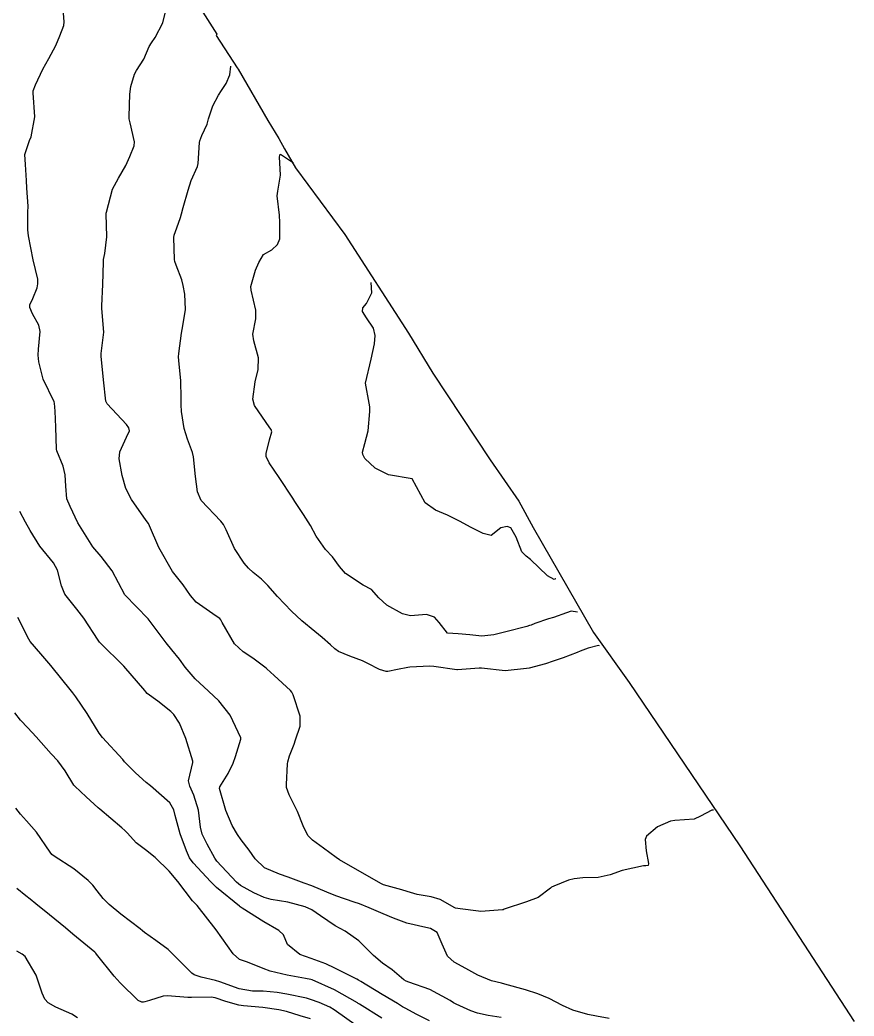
# Model space of a CAD drawing. Header units: metres. Extents: x 292545 to 299085, y 7450245 to 7463078.
# Drawn here: x 296655.2 to 296725.2, y 7454610.3 to 7454693.9 of the extents above; entities that cross this region are included whole.
import ezdxf

# ---------------------------------------------------------------- set-up
doc = ezdxf.new("R2010")
doc.units = ezdxf.units.M
for name, color, linetype in [('Area', 45, 'Continuous'), ('Curvas de Nivel 1m', 11, 'Continuous'), ('Curvas de Nivel 5m', 15, 'Continuous')]:
    doc.layers.add(name, color=color, linetype=linetype)

msp = doc.modelspace()

# ---------------------------------------------------------------- linework, layer by layer
at = {"layer": 'Area'}
msp.add_polyline3d([(296664.757, 7454703.638, 712.269), (296671.717, 7454692.677, 713.211), (296671.674, 7454692.558, 713.221), (296673.425, 7454689.848, 713.799), (296673.502, 7454689.732, 713.799), (296675.997, 7454685.438, 721.769), (296676.927, 7454683.936, 714.639), (296677.396, 7454683.076, 714.769), (296678.328, 7454681.473, 714.879), (296682.465, 7454675.876, 715.748), (296687.789, 7454667.605, 716.089), (296689.838, 7454664.233, 721.599), (296694.647, 7454656.975, 719.869), (296697.046, 7454653.508, 716.069), (296698.271, 7454651.312, 721.689), (296703.306, 7454642.504, 714.079), (296706.299, 7454638.301, 713.538), (296715.594, 7454624.605, 712.969), (296725.179, 7454609.866, 715.279)], dxfattribs=at)
at = {"layer": 'Curvas de Nivel 1m', "flags": 128}
for points, elevation in [([(296704.631, 7454610.111), (296703.574, 7454610.324), (296702.844, 7454610.459), (296701.579, 7454610.814), (296700.707, 7454611.219), (296699.592, 7454611.805), (296698.651, 7454612.186), (296697.602, 7454612.516), (296695.877, 7454613.008), (296695.61, 7454613.075), (296694.776, 7454613.288), (296693.617, 7454613.753), (296692.613, 7454614.306), (296691.628, 7454614.847), (296691.075, 7454615.336), (296690.638, 7454616.345), (296690.207, 7454617.344), (296689.658, 7454617.658), (296689.261, 7454617.752), (296687.664, 7454618.118), (296686.531, 7454618.526), (296685.675, 7454618.897), (296684.493, 7454619.412), (296683.686, 7454619.733), (296683.235, 7454619.877), (296681.693, 7454620.4), (296680.962, 7454620.718), (296679.701, 7454621.251), (296679.059, 7454621.476), (296677.71, 7454621.967), (296676.984, 7454622.227), (296675.722, 7454622.769), (296674.924, 7454623.522), (296674.437, 7454624.227), (296673.749, 7454625.112), (296673.442, 7454625.543), (296673.011, 7454626.297), (296672.476, 7454627.553), (296671.944, 7454629.416), (296671.974, 7454629.558), (296672.685, 7454630.68), (296673.097, 7454631.547), (296673.292, 7454632.082), (296673.73, 7454633.541), (296673.723, 7454633.663), (296672.848, 7454635.55), (296671.885, 7454636.772), (296671.014, 7454637.569), (296669.908, 7454638.608), (296669.077, 7454639.593), (296668.591, 7454640.261), (296667.937, 7454641.049), (296667.461, 7454641.615), (296665.963, 7454643.63), (296663.993, 7454645.66), (296662.927, 7454647.671), (296662.031, 7454648.857), (296661.313, 7454649.687), (296660.063, 7454651.7), (296659.416, 7454653.05), (296659.145, 7454653.714), (296659.056, 7454654.758), (296659.001, 7454655.717), (296658.841, 7454656.44), (296658.299, 7454657.728), (296658.267, 7454657.861), (296658.22, 7454659.729), (296658.173, 7454661.063), (296658.111, 7454661.731), (296658.072, 7454661.843), (296657.162, 7454663.74), (296656.782, 7454665.187), (296656.732, 7454665.743), (296656.759, 7454666.263), (296656.9, 7454667.74), (296656.792, 7454668.275), (296656.268, 7454669.229), (296656.032, 7454669.752), (296656.039, 7454669.989), (296656.284, 7454670.511), (296656.648, 7454671.395), (296656.714, 7454671.744), (296656.704, 7454672.142), (296656.323, 7454673.75), (296655.931, 7454675.754), (296655.857, 7454676.256), (296655.878, 7454677.755), (296655.889, 7454678.243), (296655.779, 7454679.756), (296655.766, 7454680.393), (296655.677, 7454681.757), (296655.607, 7454682.582), (296656.001, 7454683.754), (296656.135, 7454684.064), (296656.463, 7454685.75), (296656.307, 7454687.752), (296656.319, 7454687.927), (296656.5, 7454688.439), (296657.115, 7454689.741), (296657.624, 7454690.636), (296658.209, 7454691.725), (296658.551, 7454692.531), (296658.874, 7454693.403), (296658.917, 7454693.716), (296658.786, 7454695.513)], 712), ([(296713.393, 7454627.58), (296713.242, 7454627.605), (296712.305, 7454627.082), (296711.77, 7454626.841), (296710.14, 7454626.735), (296709.769, 7454626.679), (296708.697, 7454626.187), (296707.756, 7454625.423), (296707.661, 7454625.131), (296707.739, 7454624.18), (296707.936, 7454623.128), (296707.901, 7454622.948), (296707.721, 7454622.929), (296707.524, 7454622.936), (296705.717, 7454622.53), (296704.721, 7454622.162), (296703.711, 7454621.95), (296702.414, 7454621.903), (296701.709, 7454621.839), (296701.214, 7454621.709), (296700.004, 7454621.227), (296699.802, 7454621.129), (296699.701, 7454621.037), (296698.674, 7454620.259), (296697.689, 7454619.89), (296695.839, 7454619.278), (296695.73, 7454619.231), (296695.682, 7454619.225), (296693.877, 7454619.101), (296693.68, 7454619.119), (296692.121, 7454619.323), (296691.732, 7454619.378), (296691.684, 7454619.398), (296690.445, 7454620.094), (296689.693, 7454620.312), (296688.534, 7454620.522), (296687.697, 7454620.764), (296687.238, 7454620.916), (296685.702, 7454621.34), (296685.533, 7454621.402), (296683.718, 7454622.444), (296682.005, 7454623.437), (296681.735, 7454623.617), (296680.683, 7454624.396), (296679.749, 7454625.083), (296679.366, 7454625.474), (296678.965, 7454626.274), (296678.485, 7454627.483), (296677.794, 7454628.889), (296677.579, 7454629.492), (296677.562, 7454629.736), (296677.648, 7454631.492), (296677.669, 7454631.647), (296677.829, 7454632.139), (296678.207, 7454633.119), (296678.322, 7454633.485), (296678.705, 7454634.636), (296678.724, 7454635.481), (296678.125, 7454637.253), (296678.016, 7454637.489), (296677.895, 7454637.643), (296676.533, 7454638.885), (296675.922, 7454639.442), (296675.849, 7454639.511), (296674.753, 7454640.349), (296673.936, 7454640.859), (296673.196, 7454641.547), (296672.177, 7454643.341), (296672.057, 7454643.559), (296671.964, 7454643.655), (296671.674, 7454643.857), (296669.985, 7454645.038), (296669.499, 7454645.587), (296668.903, 7454646.498), (296668.013, 7454647.61), (296666.861, 7454649.622), (296666.061, 7454651.45), (296665.976, 7454651.631), (296665.801, 7454651.897), (296664.57, 7454653.645), (296664.097, 7454654.565), (296663.767, 7454655.655), (296663.532, 7454657.064), (296663.572, 7454657.658), (296664.145, 7454658.867), (296664.402, 7454659.396), (296664.353, 7454659.648), (296664.157, 7454659.927), (296662.531, 7454661.675), (296662.417, 7454661.908), (296662.203, 7454663.68), (296662.007, 7454665.682), (296662.013, 7454665.904), (296662.253, 7454667.68), (296662.071, 7454669.682), (296662.07, 7454669.888), (296662.154, 7454671.681), (296662.206, 7454673.566), (296662.206, 7454673.681), (296662.22, 7454673.785), (296662.329, 7454674.274), (296662.494, 7454675.678), (296662.441, 7454677.61), (296662.445, 7454677.679), (296662.459, 7454677.764), (296662.964, 7454679.671), (296663.481, 7454680.59), (296664.099, 7454681.655), (296664.431, 7454682.422), (296664.777, 7454683.309), (296664.814, 7454683.646), (296664.459, 7454685.25), (296664.379, 7454685.568), (296664.36, 7454685.652), (296664.355, 7454685.761), (296664.415, 7454687.651), (296664.499, 7454688.291), (296664.818, 7454689.339), (296664.991, 7454689.645), (296665.592, 7454690.575), (296666.058, 7454691.635), (296666.228, 7454691.951), (296666.551, 7454692.388), (296667.179, 7454693.621), (296667.386, 7454694.432)], 713), ([(296703.813, 7454641.38), (296703.73, 7454641.397), (296702.86, 7454641.191), (296702.202, 7454640.935), (296701.937, 7454640.819), (296700.778, 7454640.37), (296699.926, 7454640.083), (296699.28, 7454639.879), (296697.917, 7454639.511), (296697.696, 7454639.473), (296695.913, 7454639.28), (296693.916, 7454639.49), (296693.725, 7454639.493), (296691.914, 7454639.365), (296691.864, 7454639.37), (296689.917, 7454639.652), (296689.597, 7454639.674), (296687.925, 7454639.575), (296687.739, 7454639.558), (296686.884, 7454639.38), (296686.079, 7454639.23), (296685.921, 7454639.236), (296685.379, 7454639.398), (296684.4, 7454639.885), (296683.93, 7454640.114), (296682.865, 7454640.499), (296681.938, 7454640.906), (296681.62, 7454641.125), (296681.25, 7454641.45), (296680.563, 7454642.075), (296679.954, 7454642.585), (296678.861, 7454643.481), (296677.975, 7454644.292), (296676.817, 7454645.502), (296676.002, 7454646.429), (296675.461, 7454646.972), (296674.76, 7454647.529), (296674.364, 7454647.883), (296674.021, 7454648.301), (296673.204, 7454649.548), (296672.508, 7454651.103), (296672.28, 7454651.558), (296672.066, 7454651.829), (296670.415, 7454653.577), (296670.094, 7454654.287), (296669.922, 7454655.583), (296669.764, 7454657.221), (296669.683, 7454657.587), (296669.267, 7454658.716), (296668.978, 7454659.598), (296668.752, 7454661.023), (296668.734, 7454661.602), (296668.739, 7454662.153), (296668.705, 7454663.602), (296668.536, 7454665.298), (296668.51, 7454665.606), (296668.525, 7454665.895), (296668.754, 7454667.602), (296668.869, 7454668.211), (296669.101, 7454669.598), (296669.023, 7454670.868), (296668.895, 7454671.601), (296668.791, 7454672.086), (296668.32, 7454673.297), (296668.192, 7454673.611), (296668.167, 7454673.77), (296668.114, 7454675.612), (296668.144, 7454675.814), (296668.355, 7454676.431), (296668.676, 7454677.298), (296668.767, 7454677.604), (296668.905, 7454678.129), (296669.305, 7454679.591), (296669.577, 7454680.417), (296670.104, 7454681.583), (296670.165, 7454681.843), (296670.263, 7454683.582), (296670.286, 7454683.74), (296670.449, 7454684.174), (296670.899, 7454685.135), (296671.019, 7454685.574), (296671.392, 7454686.658), (296671.865, 7454687.566), (296672.105, 7454687.956), (296672.503, 7454688.547), (296672.805, 7454689.26), (296672.883, 7454690)], 714), ([(296700.163, 7454647), (296700.125, 7454646.998), (296700.01, 7454646.939), (296699.448, 7454647.236), (296698.027, 7454648.611), (296697.676, 7454648.902), (296697.304, 7454649.257), (296696.835, 7454650.478), (296696.381, 7454651.267), (296696.064, 7454651.388), (296695.551, 7454651.278), (296694.723, 7454650.62), (296694.055, 7454650.799), (296693.044, 7454651.31), (296692.068, 7454651.843), (296691.07, 7454652.332), (296690.077, 7454652.748), (296689.202, 7454653.359), (296688.113, 7454655.37), (296686.116, 7454655.713), (296684.997, 7454656.282), (296684.13, 7454657.101), (296683.968, 7454657.422), (296683.941, 7454657.616), (296684.142, 7454658.36), (296684.428, 7454659.416), (296684.569, 7454661.022), (296684.556, 7454661.414), (296684.498, 7454661.727), (296684.203, 7454663.42), (296684.672, 7454665.413), (296684.936, 7454666.716), (296685.001, 7454667.409), (296684.87, 7454668.022), (296684.268, 7454668.895), (296683.929, 7454669.423), (296683.963, 7454669.738), (296684.283, 7454670.098), (296684.722, 7454670.989), (296684.673, 7454671.86)], 716), ([(296695.572, 7454610.194), (296694.49, 7454610.375), (296693.576, 7454610.574), (296693.034, 7454610.765), (296691.785, 7454611.327), (296691.585, 7454611.439), (296691.295, 7454611.625), (296689.601, 7454612.539), (296687.819, 7454613.159), (296687.611, 7454613.245), (296687.412, 7454613.373), (296686.419, 7454614.186), (296685.627, 7454614.763), (296684.868, 7454615.408), (296683.645, 7454616.633), (296682.498, 7454617.432), (296681.66, 7454617.898), (296680.414, 7454618.717), (296679.679, 7454619.227), (296679.142, 7454619.475), (296677.687, 7454619.881), (296676.288, 7454620.11), (296675.69, 7454620.254), (296674.816, 7454620.645), (296673.7, 7454621.277), (296673.375, 7454621.543), (296671.729, 7454623.313), (296671.544, 7454623.563), (296670.901, 7454624.729), (296670.494, 7454625.579), (296670.351, 7454626.173), (296670.174, 7454627.584), (296669.792, 7454628.846), (296669.458, 7454629.593), (296669.355, 7454630.047), (296669.701, 7454631.591), (296669.709, 7454631.706), (296669.111, 7454633.597), (296668.587, 7454634.877), (296668.125, 7454635.606), (296668.008, 7454635.742), (296667.875, 7454635.865), (296666.777, 7454636.728), (296665.89, 7454637.366), (296665.77, 7454637.51), (296665.677, 7454637.633), (296663.923, 7454639.66), (296661.942, 7454641.617), (296661.889, 7454641.681), (296661.78, 7454641.846), (296660.554, 7454643.694), (296659.974, 7454644.447), (296658.979, 7454645.715), (296658.68, 7454646.4), (296658.363, 7454647.725), (296658.022, 7454648.341), (296656.879, 7454649.742), (296656.056, 7454651.048), (296655.681, 7454651.754), (296655.194, 7454652.637)], 711), ([(296685.57, 7454610.137), (296683.685, 7454611.315), (296683.583, 7454611.38), (296683.524, 7454611.421), (296681.599, 7454612.536), (296679.719, 7454613.361), (296679.612, 7454613.393), (296679.172, 7454613.474), (296677.616, 7454613.757), (296676.2, 7454614.092), (296675.621, 7454614.316), (296674.304, 7454614.855), (296673.628, 7454615.08), (296673.087, 7454615.545), (296671.653, 7454617.56), (296670.077, 7454619.584), (296669.883, 7454619.785), (296669.687, 7454619.999), (296668.438, 7454621.603), (296667.716, 7454622.466), (296666.55, 7454623.622), (296665.739, 7454624.257), (296664.966, 7454624.862), (296664.217, 7454625.653), (296663.998, 7454625.899), (296663.758, 7454626.123), (296661.901, 7454627.679), (296661.775, 7454627.792), (296660.764, 7454628.714), (296659.802, 7454629.611), (296659.73, 7454629.701), (296659.002, 7454630.9), (296658.372, 7454631.722), (296657.832, 7454632.324), (296656.579, 7454633.743), (296655.861, 7454634.509), (296655.241, 7454635.134), (296654.766, 7454635.761)], 709), ([(296683.498, 7454609.486), (296681.577, 7454610.852), (296681.202, 7454611.068), (296680.306, 7454611.459), (296679.587, 7454611.722), (296679.247, 7454611.814), (296677.593, 7454612.163), (296676.792, 7454612.305), (296675.596, 7454612.406), (296674.704, 7454612.422), (296673.599, 7454612.599), (296671.983, 7454613.18), (296671.609, 7454613.299), (296670.394, 7454613.578), (296669.81, 7454613.782), (296669.616, 7454613.934), (296667.952, 7454615.607), (296667.636, 7454615.896), (296666.602, 7454616.661), (296665.65, 7454617.338), (296665.487, 7454617.468), (296665.289, 7454617.635), (296663.671, 7454618.875), (296662.682, 7454619.67), (296662.192, 7454620.179), (296661.694, 7454620.83), (296661.315, 7454621.302), (296660.941, 7454621.688), (296659.718, 7454622.678), (296658.076, 7454623.725), (296657.883, 7454623.877), (296657.736, 7454624.075), (296656.594, 7454625.742), (296655.762, 7454626.691), (296655.263, 7454627.253), (296654.854, 7454627.764)], 708), ([(296679.569, 7454610.085), (296678.709, 7454610.341), (296677.575, 7454610.703), (296676.934, 7454610.857), (296675.578, 7454611.029), (296673.946, 7454611.17), (296673.58, 7454611.231), (296672.481, 7454611.551), (296671.587, 7454611.842), (296671.255, 7454611.898), (296669.587, 7454611.874), (296669.295, 7454611.885), (296667.589, 7454612.013), (296667.21, 7454611.992), (296666.072, 7454611.625), (296665.691, 7454611.52), (296665.582, 7454611.49), (296665.43, 7454611.481), (296665.133, 7454611.637), (296663.605, 7454613.104), (296663.111, 7454613.665), (296661.631, 7454615.525), (296661.56, 7454615.609), (296661.485, 7454615.682), (296659.655, 7454617.19), (296659.013, 7454617.716), (296657.674, 7454618.804), (296656.533, 7454619.741), (296656.066, 7454620.125), (296655.69, 7454620.42), (296654.942, 7454621.008)], 707), ([(296660.039, 7454610.175), (296659.571, 7454610.484), (296658.225, 7454611.075), (296657.58, 7454611.429), (296657.298, 7454611.733), (296657.076, 7454612.25), (296656.566, 7454613.74), (296655.629, 7454615.314), (296655.4, 7454615.523), (296654.953, 7454615.76)], 706)]:
    msp.add_lwpolyline(points, dxfattribs=dict(at, elevation=elevation))
at = {"layer": 'Curvas de Nivel 5m', "flags": 128}
for points, elevation in [([(296701.983, 7454644.19), (296701.438, 7454644.286), (296701.042, 7454644.149), (296699.971, 7454643.759), (296699.553, 7454643.651), (296698.405, 7454643.246), (296698.089, 7454643.121), (296697.961, 7454643.075), (296697.718, 7454643.011), (296695.956, 7454642.55), (296694.946, 7454642.297), (296693.952, 7454642.177), (296692.954, 7454642.309), (296691.953, 7454642.369), (296691.071, 7454642.45), (296690.379, 7454643.344), (296689.969, 7454643.77), (296689.323, 7454644.007), (296687.971, 7454643.899), (296687.295, 7454644.054), (296685.984, 7454644.793), (296685.321, 7454645.4), (296684.692, 7454646.102), (296684.003, 7454646.475), (296682.519, 7454647.435), (296682.019, 7454648.044), (296681.418, 7454648.841), (296680.824, 7454649.452), (296680.05, 7454650.574), (296679.582, 7454651.467), (296678.983, 7454652.387), (296678.257, 7454653.487), (296678.087, 7454653.766), (296676.952, 7454655.502), (296676.125, 7454656.72), (296675.863, 7454657.247), (296675.861, 7454657.514), (296676.144, 7454658.663), (296676.334, 7454659.326), (296676.266, 7454659.509), (296676.155, 7454659.674), (296674.887, 7454661.529), (296674.736, 7454662.079), (296674.934, 7454663.529), (296675.178, 7454664.561), (296675.21, 7454665.52), (296674.813, 7454666.959), (296674.749, 7454667.525), (296674.992, 7454668.797), (296674.987, 7454669.523), (296674.603, 7454671.222), (296674.579, 7454671.527), (296674.967, 7454672.872), (296675.237, 7454673.521), (296675.643, 7454674.203), (296676.334, 7454674.595), (296676.816, 7454675.027), (296676.998, 7454675.503), (296676.996, 7454676.871), (296676.974, 7454677.504), (296676.787, 7454679.108), (296676.828, 7454679.506), (296677.051, 7454680.866), (296676.991, 7454682.379), (296677.032, 7454682.603), (296677.14, 7454682.557), (296678.153, 7454681.89)], 715), ([(296689.569, 7454609.924), (296688.446, 7454610.489), (296687.579, 7454610.944), (296687.31, 7454611.104), (296686.872, 7454611.381), (296685.594, 7454612.144), (296683.8, 7454613.228), (296683.612, 7454613.341), (296683.47, 7454613.421), (296681.622, 7454614.351), (296680.872, 7454614.698), (296679.63, 7454615.163), (296678.685, 7454615.479), (296677.641, 7454616.336), (296677.303, 7454617.149), (296676.936, 7454617.501), (296675.663, 7454618.225), (296673.845, 7454619.374), (296673.682, 7454619.489), (296673.619, 7454619.541), (296671.698, 7454621.107), (296671.457, 7454621.32), (296671.222, 7454621.567), (296669.727, 7454623.187), (296669.43, 7454623.593), (296669.163, 7454624.171), (296668.651, 7454625.601), (296668.225, 7454627.149), (296668.11, 7454627.607), (296667.782, 7454628.2), (296666.145, 7454629.627), (296665.806, 7454629.899), (296664.891, 7454630.722), (296663.983, 7454631.658), (296663.825, 7454631.828), (296662.143, 7454633.677), (296661.857, 7454634.063), (296660.83, 7454635.69), (296659.887, 7454637.107), (296659.629, 7454637.442), (296659.409, 7454637.707), (296657.921, 7454639.588), (296657.806, 7454639.731), (296656.954, 7454640.718), (296656.074, 7454641.749), (296655.945, 7454641.932), (296655.023, 7454643.759)], 710)]:
    msp.add_lwpolyline(points, dxfattribs=dict(at, elevation=elevation))

doc.saveas('drawing.dxf')
